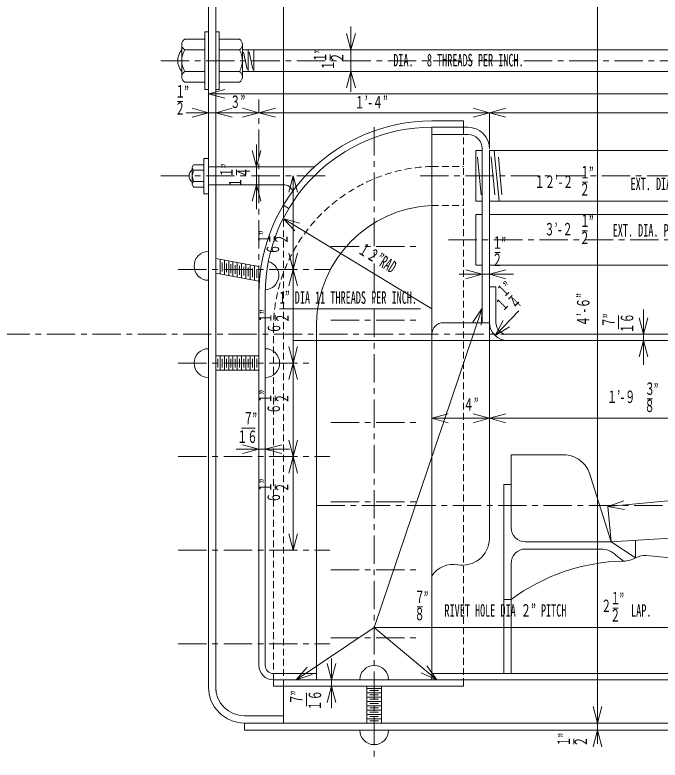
# Model space of a CAD drawing. Units: millimetres, scale not verified. Extents: x -4102 to 4102, y -2901 to 2901.
# Drawn here: x -964 to 173, y -1083 to 231 of the extents above; entities that cross this region are included whole.
import ezdxf
from ezdxf.enums import TextEntityAlignment as Align

# ---------------------------------------------------------------- set-up
doc = ezdxf.new("R2010")
doc.units = ezdxf.units.MM
doc.header["$LTSCALE"] = 10
doc.linetypes.add('CHAIN1', pattern=[8, 5, -1, 1, -1])
doc.linetypes.add('DASHED1', pattern=[1.8, 1.2, -0.6])
for name, color, linetype, lineweight in [('0-0_0', 3, 'Continuous', 18), ('0-1_芯', 4, 'CHAIN1', 18), ('0-2_寸法', 2, 'Continuous', 18)]:
    doc.layers.add(name, color=color, linetype=linetype, lineweight=lineweight)
doc.styles.add('ＭＳ ゴシック', font='')
doc.styles.get('ＭＳ ゴシック').set_extended_font_data('MS Gothic')

msp = doc.modelspace()

# ---------------------------------------------------------------- linework, layer by layer
at = {"layer": '0-0_0'}
for p, q in [((-490.73, -127.03), (-490.73, 353.89)), ((-622.81, 290.39), (-622.81, -954.21)), ((-610.11, 290.39), (-610.11, -961.11)), ((-629.16, 201.49), (-622.81, 201.49)), ((-629.16, 201.49), (-629.16, 99.89)), ((-610.11, 201.49), (-603.76, 201.49)), ((-603.76, 201.49), (-603.76, 99.89)), ((-664.72, 188.79), (-629.16, 188.79)), ((-568.2, 188.79), (-603.76, 188.79)), ((-669.92, 179.26), (-669.92, 121.9)), ((-563.12, 180.85), (-563.12, 120.52)), ((-664.72, 169.74), (-629.16, 169.74)), ((-568.2, 169.74), (-603.76, 169.74)), ((-603.76, 169.74), (-568.2, 169.74)), ((-563.12, 169.74), (967.22, 169.74)), ((-561.17, 165.93), (-554.91, 135.45)), ((-552.96, 169.74), (-552.96, 131.64)), ((-551.01, 165.93), (-544.75, 135.45)), ((-542.8, 169.74), (-542.8, 131.64)), ((-664.72, 131.64), (-629.16, 131.64)), ((-568.2, 131.64), (-603.76, 131.64)), ((-603.76, 131.64), (-568.2, 131.64)), ((-563.12, 131.64), (967.22, 131.64)), ((-664.72, 112.59), (-629.16, 112.59)), ((-568.2, 112.59), (-603.76, 112.59)), ((-629.16, 99.89), (-622.81, 99.89)), ((-610.11, 99.89), (-603.76, 99.89)), ((-229.11, 44.32), (-173.39, 44.32)), ((-173.39, 44.32), (-173.39, 33.21)), ((-229.11, 33.21), (-165.61, 33.21)), ((-229.11, 33.21), (-229.11, -941.51)), ((-229.11, 20.51), (-165.61, 20.51)), ((-151.33, -7.89), (-140.21, -7.89)), ((-151.33, -7.89), (-151.33, -97.14)), ((-140.21, -4.89), (-140.21, -311.59)), ((-127.51, -7.89), (-127.51, -693.21)), ((-127.51, -7.89), (-127.51, -97.14)), ((-127.51, -7.89), (997.15, -7.89)), ((-119.48, -8.13), (-110.15, -96.89)), ((-148.79, -19.26), (-142.39, -85.77)), ((-124.35, -19.21), (-117.96, -85.73)), ((-111.84, -19.68), (-105.45, -86.19)), ((-651.31, -37.76), (-651.31, -67.89)), ((-630.87, -32.84), (-648.77, -32.84)), ((-622.81, -36.64), (-436, -36.64)), ((-630.87, -42.68), (-648.77, -42.68)), ((-630.87, -62.35), (-648.77, -62.35)), ((-630.87, -72.19), (-648.77, -72.19)), ((-622.81, -68.39), (-488.34, -68.39)), ((-490.73, -104.08), (-481.36, -110.06)), ((-151.33, -97.14), (-140.21, -97.14)), ((-127.51, -97.14), (997.15, -97.14)), ((-151.33, -120.92), (-140.21, -120.92)), ((-151.33, -120.92), (-151.33, -210.17)), ((-127.51, -120.92), (1040.89, -120.92)), ((-610.11, -198.22), (-533.91, -212.63)), ((-602.49, -199.66), (-602.49, -225.51)), ((-598.68, -205.55), (-598.68, -221.06)), ((-594.87, -201.1), (-594.87, -226.95)), ((-591.06, -206.99), (-591.06, -222.5)), ((-587.25, -202.55), (-587.25, -228.4)), ((-583.44, -208.44), (-583.44, -223.95)), ((-579.63, -203.99), (-579.63, -229.84)), ((-575.82, -209.88), (-575.82, -225.39)), ((-572.01, -205.43), (-572.01, -231.28)), ((-564.39, -206.87), (-564.39, -232.72)), ((-556.77, -208.31), (-556.77, -234.16)), ((-549.15, -209.75), (-549.15, -235.6)), ((-151.33, -210.17), (-140.21, -210.17)), ((-127.51, -210.17), (1040.89, -210.17)), ((-568.2, -211.32), (-568.2, -226.83)), ((-560.58, -212.76), (-560.58, -228.27)), ((-552.96, -214.2), (-552.96, -229.71)), ((-545.34, -215.64), (-545.34, -231.15)), ((-541.53, -211.19), (-541.53, -237.04)), ((-537.72, -217.08), (-537.72, -232.59)), ((-610.11, -224.07), (-533.91, -238.48)), ((-533.91, -260.48), (-533.91, -916.11)), ((-522.8, -260.48), (-522.8, -916.11)), ((-432.31, -312.89), (-432.31, -941.51)), ((-208.79, -311.59), (-127.51, -311.59)), ((-95.76, -331.91), (383.66, -331.91)), ((-473.55, -343.03), (383.66, -343.03)), ((-610.11, -370.01), (-533.91, -370.01)), ((-606.3, -374.96), (-606.3, -390.47)), ((-602.49, -370.01), (-602.49, -395.41)), ((-598.68, -374.96), (-598.68, -390.47)), ((-594.87, -370.01), (-594.87, -395.41)), ((-591.06, -374.96), (-591.06, -390.47)), ((-587.25, -370.01), (-587.25, -395.41)), ((-583.44, -374.96), (-583.44, -390.47)), ((-579.63, -370.01), (-579.63, -395.41)), ((-575.82, -374.96), (-575.82, -390.47)), ((-572.01, -370.01), (-572.01, -395.41)), ((-568.2, -374.96), (-568.2, -390.47)), ((-564.39, -370.01), (-564.39, -395.41)), ((-560.58, -374.96), (-560.58, -390.47)), ((-556.77, -370.01), (-556.77, -395.41)), ((-552.96, -374.96), (-552.96, -390.47)), ((-549.15, -370.01), (-549.15, -395.41)), ((-545.34, -374.96), (-545.34, -390.47)), ((-541.53, -370.01), (-541.53, -395.41)), ((-537.72, -374.96), (-537.72, -390.47)), ((-610.11, -395.41), (-533.91, -395.41)), ((-89.41, -544.33), (-89.41, -672.65)), ((-89.41, -544.33), (7.16, -544.33)), ((51.46, -584.6), (86.95, -698.05)), ((-102.11, -596.99), (-102.11, -930.4)), ((-102.11, -596.99), (-89.41, -596.99)), ((86.95, -698.05), (-64.01, -698.05)), ((68.43, -710.75), (-64.01, -710.75)), ((95.5, -721.35), (108.76, -732.04)), ((148.95, -722.29), (513.41, -755.98)), ((-89.41, -736.15), (-89.41, -930.4)), ((-102.11, -799.8), (-89.41, -799.8)), ((-508.51, -930.4), (-432.31, -930.4)), ((-229.11, -930.4), (383.66, -930.4)), ((-508.51, -952.63), (-508.51, -941.51)), ((-508.51, -941.51), (383.66, -941.51)), ((-173.39, -941.51), (-173.39, -952.63)), ((-508.51, -952.63), (-173.39, -952.63)), ((-490.73, -952.63), (-490.73, -1017.71)), ((-343.41, -1017.71), (-343.41, -952.63)), ((-343.41, -956.75), (-318.01, -956.75)), ((-318.01, -1017.71), (-318.01, -952.63)), ((-343.41, -964.37), (-318.01, -964.37)), ((-343.41, -971.99), (-318.01, -971.99)), ((-338.33, -960.56), (-323.09, -960.56)), ((-338.33, -968.18), (-323.09, -968.18)), ((-343.41, -979.61), (-318.01, -979.61)), ((-338.33, -975.8), (-323.09, -975.8)), ((-338.33, -983.42), (-323.09, -983.42)), ((-343.41, -987.23), (-318.01, -987.23)), ((-343.41, -994.85), (-318.01, -994.85)), ((-338.33, -991.04), (-323.09, -991.04)), ((-338.33, -998.66), (-323.09, -998.66)), ((-559.31, -1005.01), (-490.73, -1005.01)), ((-343.41, -1002.47), (-318.01, -1002.47)), ((-343.41, -1010.09), (-318.01, -1010.09)), ((-338.33, -1006.28), (-323.09, -1006.28)), ((-559.31, -1017.71), (-559.31, -1030.41)), ((-559.31, -1017.71), (1028.19, -1017.71)), ((-338.33, -1013.9), (-323.09, -1013.9)), ((-559.31, -1030.41), (1040.89, -1030.41))]:
    msp.add_line(p, q, dxfattribs=at)
at = {"layer": '0-0_0', "color": 2}
for p, q in [((-408.56, 151.82), (-408.56, 161.3)), ((-677.32, 78.9), (-667.84, 78.9)), ((-573.45, -51.03), (-573.45, -41.55)), ((36.11, -63.74), (45.59, -63.74)), ((36.11, -149.4), (45.59, -149.4)), ((-507.05, -168.59), (-507.05, -159.1)), ((-118.15, -187.81), (-108.66, -187.81)), ((-94.06, -270.11), (-87.36, -263.41)), ((-505.09, -307.99), (-505.09, -298.51)), ((-505.48, -449.79), (-505.48, -440.31)), ((150.39, -445.55), (159.88, -445.55)), ((-505.48, -606.47), (-505.48, -596.99)), ((-255.05, -812.8), (-245.57, -812.8)), ((89.93, -815.13), (99.41, -815.13)), ((21.1, -1054.95), (21.1, -1045.47))]:
    msp.add_line(p, q, dxfattribs=at)
at = {"layer": '0-0_0', "color": 1, "linetype": 'DASHED1'}
for p, q in [((-173.39, 33.21), (-173.39, -941.51)), ((-229.11, -35.76), (-173.39, -35.76)), ((-229.11, -104.72), (-173.39, -104.72)), ((-490.73, -952.63), (-490.73, -127.03)), ((-508.51, -941.51), (-508.51, -321.48))]:
    msp.add_line(p, q, dxfattribs=at)
at = {"layer": '0-0_0'}
for points in [[(-127.51, -7.89), (-114.81, -7.89), (-102.11, -7.89)], [(-127.51, -97.14), (-114.81, -97.14), (-102.11, -97.14)], [(-127.51, -248.09), (-116.4, -248.09), (-116.4, -311.28)], [(86.95, -698.05), (924.02, -646.58), (1040.89, -646.58)], [(86.95, -698.05), (129.92, -726.34), (129.92, -695.41)]]:
    msp.add_lwpolyline(points, dxfattribs=at)
msp.add_lwpolyline([(-630.87, -21.68), (-622.81, -21.68), (-622.81, -84.15), (-630.87, -84.15)], close=True, dxfattribs=at)
at = {"layer": '0-0_0', "color": 2}
for points in [[(99.91, -322.85), (99.91, -322.05), (99.91, -298.96)], [(-564.69, -497.47), (-563.89, -497.47), (-540.8, -497.47)], [(-450.32, -988.04), (-450.32, -987.24), (-450.32, -964.16)]]:
    msp.add_lwpolyline(points, dxfattribs=at)
at = {"layer": '0-0_0'}
for centre, radius, start, end in [((-658.59, 179.26), 11.33, 122.79163, 237.20837), ((-574.34, 179.26), 11.33, 302.79163, 57.20837), ((-648.49, 150.69), 28.59, 138.5487, 221.4513), ((-632.01, 150.69), 37.86, 149.79045, 210.20955), ((-600.92, 150.69), 37.86, 329.79045, 30.20955), ((-658.59, 122.11), 11.33, 122.77388, 237.22612), ((-574.34, 122.11), 11.33, 302.77388, 57.22612), ((-229.11, -260.48), 304.8, 90, 180), ((-229.11, -260.48), 293.69, 90, 180), ((-165.61, -4.89), 38.1, 0, 90), ((-165.61, -4.89), 25.4, 0, 90), ((-645.28, -37.76), 6.03, 125.29634, 234.70366), ((-644.66, -52.53), 12.51, 122.11083, 237.88917), ((-630.99, -52.51), 20.32, 151.04319, 208.95681), ((-645.36, -67.27), 5.98, 124.69678, 235.30322), ((-489.54, -84.38), 16.04, 18.13022, 94.28322), ((-220.38, -316.51), 211.97, 92.3627, 179.02157), ((-622.81, -211.34), 25.4, 90, 270), ((-524.26, -228.21), 25.4, 273.46416, 74.05652), ((-208.79, -331.91), 20.32, 90, 180), ((-95.76, -311.28), 31.75, 180, 270), ((-95.76, -311.28), 20.64, 180, 270), ((-622.81, -382.71), 25.4, 90, 270), ((-522.8, -382.71), 25.4, 270, 90), ((1.19, -595.39), 51.41, 12.11468, 83.33597), ((-64.01, -672.65), 25.4, 180, 270), ((-175.2, -691.56), 47.72, 260.33478, 358.02627), ((-64.01, -736.15), 25.4, 90, 180), ((68.43, -750.6), 39.84, 47.21326, 90), ((145.73, -753.88), 31.75, 84.17338, 119.85019), ((115.77, -1076.21), 344.25, 91.16707, 126.58616), ((108.56, -689.12), 42.92, 270.25988, 299.85019), ((-191.17, -783.89), 45.98, 80.03133, 145.60771), ((-508.51, -916.11), 25.4, 180, 270), ((-508.51, -916.11), 14.29, 180, 270), ((-330.71, -941.51), 25.4, 0, 180), ((-559.31, -954.21), 63.5, 180, 270), ((-559.31, -954.21), 50.8, 180, 270), ((-330.71, -1030.41), 25.4, 180, 0)]:
    msp.add_arc(centre, radius, start, end, dxfattribs=at)
at = {"layer": '0-0_0', "color": 1, "linetype": 'DASHED1'}
msp.add_arc((-220.22, -323.92), 288.3, 91.76717, 179.51431, dxfattribs=at)
at = {"layer": '0-1_芯'}
for p, q in [((-706.91, 150.69), (1880.34, 150.69)), ((-533.91, -260.48), (-533.91, 82.2)), ((-330.71, 33.21), (-330.71, -1083.05)), ((-706.91, -52.51), (-408.71, -52.51)), ((-249.7, -52.51), (1116.97, -52.51)), ((-199.56, -165.54), (1116.97, -165.54)), ((-407.13, -177.28), (-250.16, -177.28)), ((-676.06, -217.61), (-408.86, -217.61)), ((-407.13, -307.28), (-250.16, -307.28)), ((-2667.55, -331.91), (2394.65, -331.91)), ((-676.06, -382.71), (-443.77, -382.71)), ((-407.13, -487.28), (-250.16, -487.28)), ((-676.06, -547.81), (-408.86, -547.81)), ((-407.13, -627.28), (-250.16, -627.28)), ((-432.31, -633.71), (1115.78, -633.71)), ((-676.06, -712.91), (-408.86, -712.91)), ((-407.13, -747.28), (-250.16, -747.28)), ((-407.13, -867.28), (-250.16, -867.28)), ((-676.06, -878.01), (-408.86, -878.01))]:
    msp.add_line(p, q, dxfattribs=at)
at = {"layer": '0-2_寸法'}
for p, q in [((62.97, -1017.71), (62.97, 353.89)), ((-371.65, 95.45), (-371.65, 210.93)), ((-371.65, 169.74), (-379.42, 198.72)), ((-371.65, 169.74), (-363.89, 198.72)), ((-371.65, 131.64), (-371.65, 169.74)), ((-371.65, 131.64), (-379.42, 102.66)), ((-371.65, 131.64), (-363.89, 102.66)), ((-622.81, 92.07), (-593.84, 99.84)), ((-622.81, 92.07), (-593.84, 84.31)), ((-622.81, 58.95), (-651.79, 66.71)), ((-610.11, 58.95), (-581.14, 66.71)), ((-533.91, 58.95), (-562.89, 66.71)), ((-533.91, 58.95), (-504.94, 66.71)), ((-127.51, 58.95), (-156.49, 66.71)), ((-127.51, 58.95), (-98.54, 66.71)), ((-622.81, 58.95), (-662.22, 58.95)), ((-622.81, 58.95), (-651.79, 51.18)), ((-622.81, 58.95), (-610.11, 58.95)), ((-610.11, 58.95), (-581.14, 51.18)), ((-533.91, 58.95), (-504.94, 51.18)), ((-127.51, 58.95), (-156.49, 51.18)), ((-127.51, -4.89), (-127.51, 58.95)), ((-127.51, 58.95), (-98.54, 51.18)), ((-538.23, 3), (-538.23, -36.64)), ((-538.23, -36.64), (-545.99, -7.66)), ((-538.23, -36.64), (-530.46, -7.66)), ((-473.55, -52.51), (-481.31, -81.49)), ((-473.55, -52.51), (-473.55, -217.61)), ((-473.55, -52.51), (-465.78, -81.49)), ((-538.23, -68.39), (-545.99, -97.37)), ((-538.23, -68.39), (-538.23, -111.08)), ((-491.06, -127.67), (-470.34, -149.37)), ((-473.55, -217.61), (-481.31, -188.63)), ((-473.55, -217.61), (-465.78, -188.63)), ((-473.55, -217.61), (-481.31, -246.59)), ((-473.55, -217.61), (-465.78, -246.59)), ((-473.55, -217.61), (-473.55, -382.71)), ((-140.21, -226.09), (-169.19, -218.32)), ((-127.51, -226.09), (-98.54, -218.32)), ((-140.21, -226.09), (-180.75, -226.09)), ((-140.21, -226.09), (-169.19, -233.85)), ((-140.21, -226.09), (-127.51, -226.09)), ((-127.51, -226.09), (-98.54, -233.85)), ((-127.51, -226.09), (-85.08, -226.09)), ((-497.48, -286.95), (-248.83, -286.95)), ((-140.21, -285.77), (-330.71, -849.28)), ((-140.21, -285.77), (-156.85, -310.73)), ((-140.21, -285.77), (-142.14, -315.71)), ((143.95, -331.91), (143.95, -288.12)), ((-75.91, -290.5), (-117.7, -334.23)), ((-117.7, -334.23), (-103.29, -307.91)), ((143.95, -331.91), (136.18, -302.93)), ((143.95, -331.91), (151.71, -302.93)), ((-117.7, -334.23), (-92.07, -318.64)), ((143.95, -331.91), (143.95, -343.03)), ((-473.55, -382.71), (-481.31, -353.73)), ((-473.55, -382.71), (-465.78, -353.73)), ((143.95, -343.03), (136.18, -372)), ((143.95, -343.03), (151.71, -372)), ((143.95, -343.03), (143.95, -385.69)), ((-473.55, -382.71), (-481.31, -411.69)), ((-473.55, -382.71), (-465.78, -411.69)), ((-229.11, -480.11), (-200.14, -472.35)), ((-127.51, -480.11), (-156.49, -472.35)), ((-127.51, -480.11), (-98.54, -472.35)), ((-229.11, -480.11), (-200.14, -487.88)), ((-127.51, -480.11), (-98.54, -487.88)), ((-473.55, -547.81), (-465.78, -518.83)), ((-574.28, -534.59), (-533.91, -534.59)), ((-533.91, -534.59), (-562.89, -526.82)), ((-533.91, -534.59), (-562.89, -542.35)), ((-533.91, -534.59), (-522.8, -534.59)), ((-522.8, -534.59), (-493.82, -526.82)), ((-522.8, -534.59), (-493.82, -542.35)), ((-522.8, -534.59), (-480.21, -534.59)), ((-473.55, -547.81), (-481.31, -576.79)), ((-473.55, -547.81), (-465.78, -576.79)), ((81.07, -635.93), (109.18, -625.47)), ((86.95, -698.05), (81.07, -635.93)), ((81.07, -635.93), (110.65, -640.93)), ((-473.55, -712.91), (-465.78, -683.93)), ((-468.38, -941.51), (-330.71, -849.28)), ((-330.71, -849.28), (290.41, -849.28)), ((-220.45, -941.51), (-330.71, -849.28)), ((-405.84, -941.51), (-405.84, -903.72)), ((-468.38, -941.51), (-448.63, -918.93)), ((-405.84, -941.51), (-413.6, -912.53)), ((-405.84, -941.51), (-398.07, -912.53)), ((-220.45, -941.51), (-237.7, -916.96)), ((-468.38, -941.51), (-439.99, -931.83)), ((-220.45, -941.51), (-247.66, -928.88)), ((-405.84, -952.63), (-405.84, -941.51)), ((-405.84, -952.63), (-413.6, -981.6)), ((-405.84, -952.63), (-398.07, -981.6)), ((-405.84, -991.23), (-405.84, -952.63)), ((62.97, -1017.71), (55.21, -988.73)), ((62.97, -1017.71), (70.74, -988.73)), ((62.97, -1030.41), (62.97, -1017.71)), ((62.97, -1030.41), (55.21, -1059.39))]:
    msp.add_line(p, q, dxfattribs=at)
for points in [[(-622.81, 92.07), (1053.59, 92.07), (1024.61, 84.31)], [(-610.11, 58.95), (-533.91, 58.95), (-562.89, 51.18)], [(-533.91, 58.95), (-127.51, 58.95), (1040.89, 58.95)], [(-538.23, -36.64), (-538.23, -68.39), (-530.46, -97.37)], [(-229.11, -287.12), (-491.06, -127.67), (-462.27, -136.1)], [(-473.55, -382.71), (-473.55, -547.81), (-481.31, -518.83)], [(-229.11, -480.11), (-127.51, -480.11), (-156.49, -487.88)], [(-127.51, -480.11), (415.41, -480.11), (426.52, -480.11)], [(-473.55, -547.81), (-473.55, -712.91), (-481.31, -683.93)], [(81.07, -635.93), (915.54, -556.92), (887.42, -567.39)], [(62.97, -1054.37), (62.97, -1030.41), (70.74, -1059.39)]]:
    msp.add_lwpolyline(points, dxfattribs=at)

# ---------------------------------------------------------------- texts
at = {"layer": '0-0_0', "color": 2, "style": 'ＭＳ ゴシック', "width": 0.6}
for s, rotation, p in [('１', 90, (-408.63, 147.54)), ('”', 90, (-406.54, 163.28)), ('２', 90, (-378.44, 147.14)), ('１', 90, (-394.72, 133.43)), ('”', 90, (-571.43, -39.57)), ('１', 90, (-573.52, -55.31)), ('４', 90, (-543.33, -55.71)), ('１', 90, (-558.21, -73.68)), ('”', 90, (-505.02, -157.13)), ('１', 90, (-507.12, -172.86)), ('２', 90, (-476.93, -173.26)), ('６', 90, (-491.8, -191.24)), ('１', 45, (-97.14, -273.09)), ('”', 45, (-84.53, -263.44)), ('１', 45, (-99.27, -297.38)), ('４', 45, (-76.07, -294.72)), ('”', 90, (-503.07, -296.53)), ('１', 90, (-505.16, -312.27)), ('２', 90, (-474.97, -312.67)), ('”', 90, (101.93, -303.9)), ('１６', 90, (132.52, -330.49)), ('７', 90, (99.84, -319.64)), ('６', 90, (-489.85, -330.64)), ('”', 90, (-503.45, -438.33)), ('１', 90, (-505.55, -454.07)), ('２', 90, (-475.36, -454.47)), ('６', 90, (-490.23, -472.44)), ('”', 90, (-503.45, -595.01)), ('１', 90, (-505.55, -610.75)), ('２', 90, (-475.36, -611.15)), ('６', 90, (-490.23, -629.12)), ('７', 90, (-450.39, -984.83)), ('”', 90, (-448.29, -969.1)), ('１６', 90, (-417.7, -995.69)), ('”', 90, (23.13, -1043.49)), ('１', 90, (21.03, -1059.23)), ('２', 90, (51.22, -1059.63))]:
    msp.add_text(s, height=21.99, rotation=rotation, dxfattribs=at).set_placement(p, align=Align.BOTTOM_LEFT)
for s, p in [('DIA.', (-297.06, 134.07)), ('8 THREADS PER INCH.', (-237.77, 134.07)), ('１', (-681.6, 78.96)), ('”', (-665.87, 76.87)), ('２', (-682, 48.78)), ('１', (31.83, -63.67)), ('”', (47.56, -65.77)), ('１２’-２', (-47.94, -80.43)), ('２', (31.43, -93.86)), ('EXT. DIA STAY TUBES.', (121.15, -84.27)), ('１', (31.83, -149.33)), ('”', (47.56, -151.43)), ('３’-２', (-30.75, -164.17)), ('EXT. DIA. PLAIN TUBES  B.W.G. No9. TO BE', (89.7, -166.08)), ('２', (31.43, -179.52)), ('１', (-122.42, -187.74)), ('”', (-106.69, -189.84)), ('２', (-122.82, -217.93)), ('1” DIA 11 THREADS PER INCH.', (-497.21, -284.68)), ('３', (146.12, -445.48)), ('”', (161.85, -447.57)), ('１’-９', (79.63, -459.8)), ('８', (145.72, -475.67)), ('７', (-561.48, -497.4)), ('”', (-545.74, -499.5)), ('１６', (-572.33, -530.09)), ('７', (-259.33, -812.73)), ('”', (-243.59, -814.83)), ('１', (85.65, -815.06)), ('”', (101.38, -817.16)), ('２', (69.37, -828.61)), ('８', (-259.73, -842.92)), ('RIVET HOLE DIA ２” PITCH', (-206.86, -836.59)), ('LAP.', (122.17, -836.59)), ('２', (85.25, -845.25))]:
    msp.add_text(s, height=21.99, dxfattribs=at).set_placement(p, align=Align.BOTTOM_LEFT)
at = {"layer": '0-2_寸法', "style": 'ＭＳ ゴシック', "width": 0.6}
for s, p in [('３”', (-584.56, 60.6)), ('１’-４”', (-365.29, 59.74)), ('４”', (-173.39, -473.28))]:
    msp.add_text(s, height=21.99, dxfattribs=at).set_placement(p, align=Align.BOTTOM_LEFT)
for s, rotation, p in [('１２”RAD', 328.669, (-364.59, -193.31)), ('４’-６”', 90, (55.26, -317.81))]:
    msp.add_text(s, height=21.99, rotation=rotation, dxfattribs=at).set_placement(p, align=Align.BOTTOM_LEFT)

doc.saveas('drawing.dxf')
